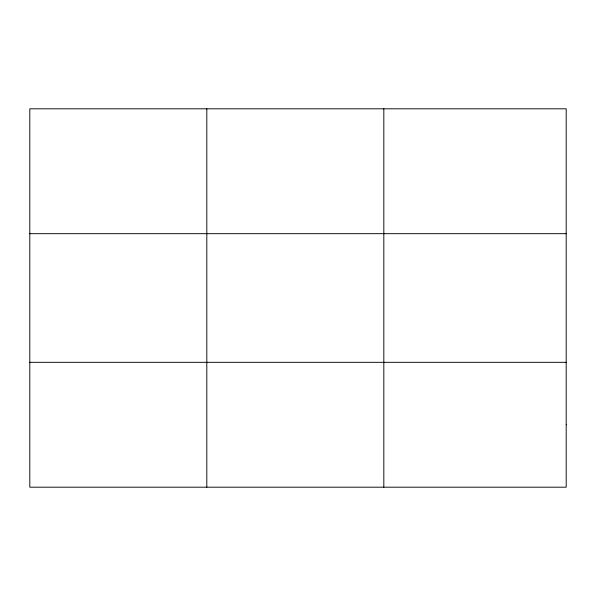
<?xml version="1.0" encoding="UTF-8"?>
<svg xmlns="http://www.w3.org/2000/svg" width="596" height="596" viewBox="0 0 596 596"><rect width="100%" height="100%" fill="white"/><g stroke="black" fill="none" stroke-linecap="round" stroke-linejoin="round"><path stroke-width="0.89" d="M206.812 108.807L206.812 487.193M383.824 108.807L383.824 487.193M29.8 233.677L566.2 233.677M29.8 362.323L566.2 362.323M566.2 424.762L566.2 487.193L29.8 487.193L29.8 108.807L566.2 108.807L566.2 424.762"/></g></svg>
